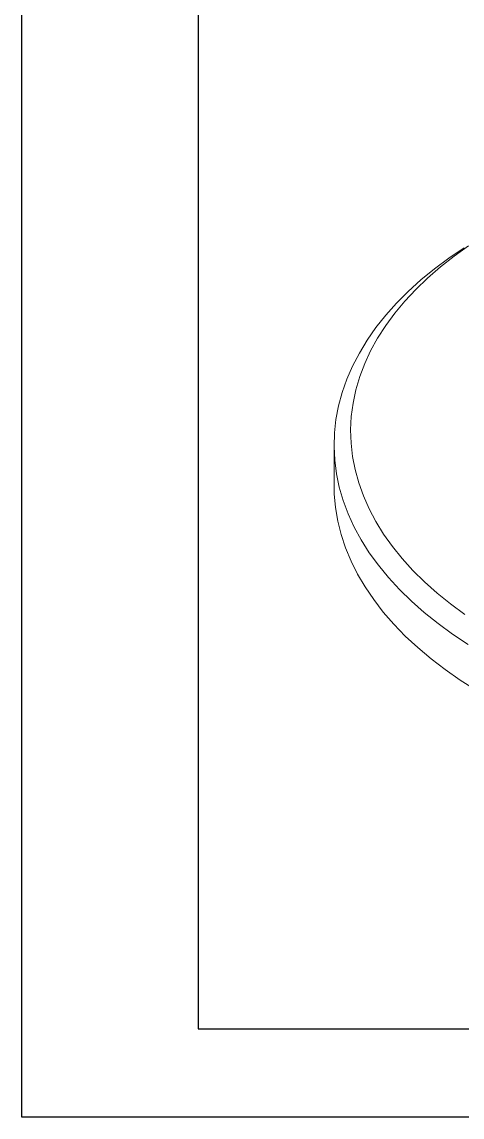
# Model space of a CAD drawing. Header units: millimetres. Extents: x 2429 to 2877, y 1091 to 1407.
# Drawn here: x 2429 to 2482.2, y 1091 to 1223.3 of the extents above; entities that cross this region are included whole.
import ezdxf

# ---------------------------------------------------------------- set-up
doc = ezdxf.new("R2010")
doc.units = ezdxf.units.MM
doc.linetypes.add('ACAD_ISO05W100', pattern=[33, 24, -3, 0, -3, 0, -3])
doc.layers.add('AM_BOR', color=2, linetype='ACAD_ISO05W100', lineweight=35)

# ---------------------------------------------------------------- blocks, each defined once
blk = doc.blocks.new('A3 ZTL')
for p, q in [((19.57, 280.82), (19.57, 9.78)), ((19.57, 9.78), (401.17, 9.78))]:
    blk.add_line(p, q)
at = {"layer": 'AM_BOR', "color": 135, "linetype": 'Continuous', "lineweight": 25}
for p, q in [((0, 0), (0, 290.61)), ((410.96, 0), (0, 0))]:
    blk.add_line(p, q, dxfattribs=at)

msp = doc.modelspace()

# ---------------------------------------------------------------- linework, layer by layer
at = {"color": 7, "linetype": 'Continuous', "lineweight": 15}
msp.add_line((2466.773, 1172.207), (2466.773, 1167.308), dxfattribs=at)
at = {"color": 7, "linetype": 'Continuous', "lineweight": 15, "flags": 128}
for points in [[(2483.036, 1196.259), (2481.278, 1195.006), (2479.624, 1193.707), (2478.076, 1192.366), (2476.638, 1190.984), (2475.313, 1189.565), (2474.103, 1188.112), (2473.012, 1186.629), (2472.042, 1185.117), (2471.195, 1183.581), (2470.472, 1182.024), (2469.875, 1180.449), (2469.407, 1178.86), (2469.066, 1177.26), (2468.855, 1175.653), (2468.774, 1174.042), (2468.823, 1172.43), (2469.001, 1170.821), (2469.309, 1169.219), (2469.746, 1167.627), (2470.311, 1166.049), (2471.002, 1164.487), (2471.818, 1162.945), (2472.758, 1161.427), (2473.819, 1159.936), (2474.999, 1158.475), (2476.296, 1157.048), (2477.706, 1155.657), (2479.227, 1154.305), (2480.855, 1152.995), (2482.587, 1151.731)], [(2482.969, 1148.085), (2481.101, 1149.323), (2479.334, 1150.609), (2477.671, 1151.94), (2476.115, 1153.314), (2474.67, 1154.727), (2473.338, 1156.178), (2472.124, 1157.662), (2471.028, 1159.176), (2470.054, 1160.718), (2469.203, 1162.285), (2468.478, 1163.872), (2467.879, 1165.476), (2467.409, 1167.095), (2467.067, 1168.724), (2466.856, 1170.361), (2466.774, 1172.002), (2466.823, 1173.643), (2467.002, 1175.281), (2467.311, 1176.913), (2467.75, 1178.535), (2468.316, 1180.143), (2469.01, 1181.735), (2469.83, 1183.306), (2470.773, 1184.855), (2471.838, 1186.377), (2473.024, 1187.869), (2474.326, 1189.328), (2475.743, 1190.751), (2477.271, 1192.135), (2478.908, 1193.477), (2480.65, 1194.774), (2482.493, 1196.024)], [(2466.773, 1167.308), (2466.799, 1166.282), (2466.945, 1164.643), (2467.222, 1163.009), (2467.628, 1161.385), (2468.163, 1159.773), (2468.825, 1158.177), (2469.613, 1156.599), (2470.526, 1155.045), (2471.561, 1153.516), (2472.716, 1152.017), (2473.99, 1150.549), (2475.378, 1149.117), (2476.879, 1147.723), (2478.489, 1146.37), (2480.205, 1145.061), (2482.023, 1143.799), (2483.939, 1142.586)]]:
    msp.add_lwpolyline(points, dxfattribs=at)

# ---------------------------------------------------------------- block references
at = {"linetype": 'ByBlock', "lineweight": 0, "xscale": 1.089, "yscale": 1.089, "zscale": 1.089}
msp.add_blockref('A3 ZTL', (2429.046, 1090.997), dxfattribs=at)

doc.saveas('drawing.dxf')
